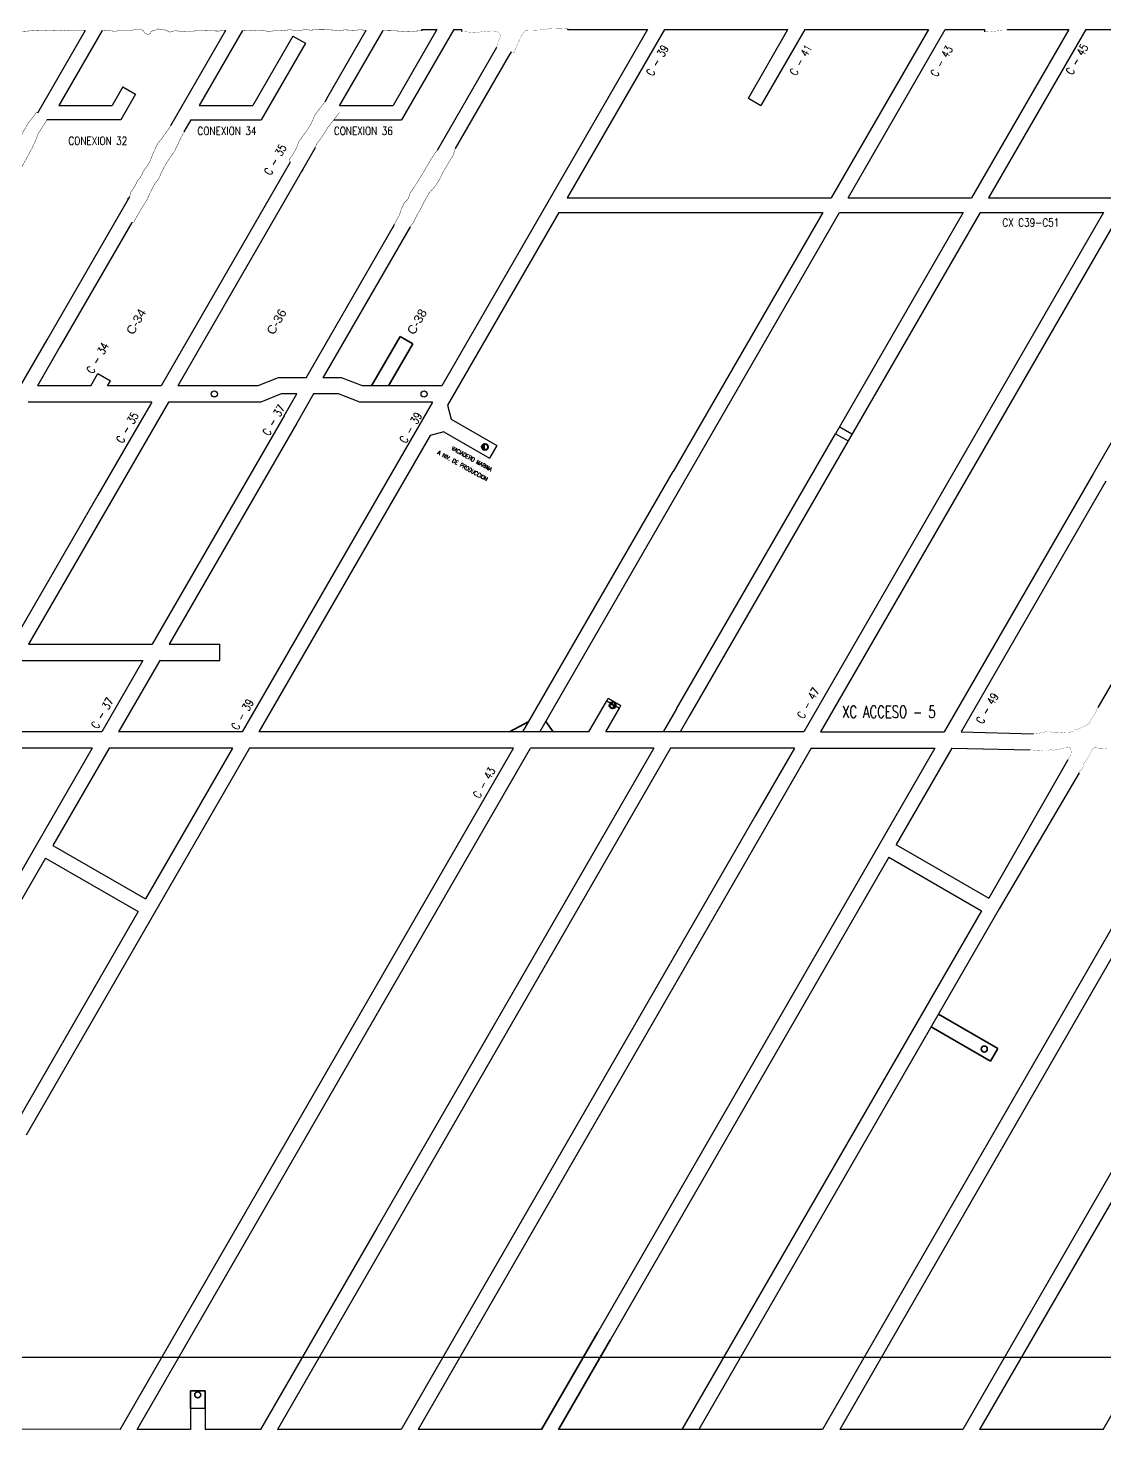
# Model space of a CAD drawing. Header units: millimetres. Extents: x -28 to 1943, y -5245 to 2752.
# Drawn here: x 1076.5 to 1342, y 1734 to 2083.6 of the extents above; entities that cross this region are included whole.
import ezdxf

# ---------------------------------------------------------------- set-up
doc = ezdxf.new("R2010")
doc.units = ezdxf.units.MM
doc.linetypes.add('CONTINUA', pattern=[0])
doc.layers.add('145', color=1, linetype='Continuous')
doc.styles.add('ARIAL', font='arial.ttf')
doc.styles.add('ROMANS', font='romans.shx', dxfattribs={"width": 0.8})
doc.styles.add('ROMANT', font='romant.shx', dxfattribs={"height": 3})

msp = doc.modelspace()

# ---------------------------------------------------------------- hatches: boundary and pattern name
h = msp.add_hatch(color=256)
h.paths.add_polyline_path([(1188.322, 1980.314), (1189.072, 1980.314), (1189.072, 1981.064, 0.4142136)])
h.paths.add_polyline_path([(1188.322, 1980.314, 0.4142136), (1189.072, 1979.564), (1189.072, 1980.314)])
h = msp.add_hatch(color=256)
h.paths.add_polyline_path([(1188.322, 1980.314), (1189.072, 1980.314), (1189.072, 1981.064, 0.4142136)])
h.paths.add_polyline_path([(1188.322, 1980.314, 0.4142136), (1189.072, 1979.564), (1189.072, 1980.314)])
h = msp.add_hatch(color=3)
h.paths.add_polyline_path([(1220.581, 1917.328, 0.4142136), (1219.831, 1916.578), (1220.581, 1916.578)])
h.paths.add_polyline_path([(1221.331, 1916.578), (1220.581, 1916.578), (1220.581, 1915.828, 0.4142136)])

# ---------------------------------------------------------------- linework, layer by layer
at = {"lineweight": 35}
for p, q in [((1168.147, 2007.541), (1161.128, 1995.383)), ((1168.147, 2007.541), (1171.265, 2005.741)), ((1171.265, 2005.741), (1165.285, 1995.383)), ((1195.143, 1910.045), (1199.944, 1912.617)), ((1204.101, 1912.617), (1205.932, 1910.045)), ((1315.588, 1831.926), (1300.955, 1840.374)), ((1313.788, 1828.808), (1299.155, 1837.257)), ((1313.788, 1828.808), (1315.588, 1831.926)), ((1216.903, 1761.978), (1203.038, 1737.963)), ((1216.903, 1761.978), (1203.038, 1737.963)), ((1220.021, 1760.178), (1207.195, 1737.963)), ((1220.021, 1760.178), (1207.195, 1737.963)), ((1116.439, 1747.499), (1120.039, 1747.499)), ((1116.439, 1747.499), (1116.439, 1743.163)), ((1120.039, 1747.499), (1120.039, 1743.163))]:
    msp.add_line(p, q, dxfattribs=at)
at = {"color": 3}
for p, q in [((1219.146, 1917.693), (1219.522, 1918.344)), ((1219.522, 1918.344), (1222.64, 1916.544)), ((1222.264, 1915.893), (1222.64, 1916.544))]:
    msp.add_line(p, q, dxfattribs=at)
for p, q in [((1295.602, 1898.289), (1295.59, 1898.268)), ((1255.83, 1889.381), (1168.433, 1737.963)), ((1255.83, 1889.381), (1168.433, 1737.963)), ((1286.065, 1881.769), (1216.903, 1761.978)), ((1286.065, 1881.769), (1216.903, 1761.978)), ((1357.966, 1879.122), (1276.603, 1737.963)), ((1357.966, 1879.122), (1276.603, 1737.963)), ((1284.673, 1872.158), (1220.021, 1760.178)), ((1284.673, 1872.158), (1220.021, 1760.178)), ((1348.836, 1870.5), (1272.321, 1737.963)), ((1348.836, 1870.5), (1272.321, 1737.963)), ((1311.55, 1865.91), (1237.68, 1737.963)), ((1311.55, 1865.91), (1237.68, 1737.963)), ((1315.957, 1866.36), (1241.827, 1737.963)), ((1315.957, 1866.36), (1241.827, 1737.963)), ((1162.43, 1787.628), (1133.756, 1737.963)), ((1162.43, 1787.628), (1133.756, 1737.963)), ((1165.548, 1785.828), (1137.913, 1737.963)), ((1165.548, 1785.828), (1137.913, 1737.963))]:
    msp.add_line(p, q)
at = {"linetype": 'Continuous'}
for points, const_width in [([(1074.258, 2082.723), (1076.836, 2082.951), (1078.706, 2083.08), (1080.739, 2083.003), (1082.423, 2083.056), (1084.084, 2083.149), (1084.922, 2083.014), (1085.758, 2083.133), (1086.94, 2083.036), (1088.368, 2083.036), (1089.661, 2083.042), (1090.528, 2083.104)], 0.1), ([(1094.641, 2083.028), (1095.438, 2083.096), (1097.829, 2082.847), (1099.035, 2083.038), (1101.583, 2083.017), (1102.727, 2083.278), (1104.368, 2083.308), (1104.38, 2083.26), (1104.746, 2083.042), (1105.18, 2082.433), (1105.929, 2082.024), (1106.51, 2082.228), (1106.612, 2082.684), (1106.887, 2082.881), (1107.278, 2083.046), (1107.748, 2083.145), (1108.05, 2083.306), (1108.302, 2083.394), (1108.549, 2083.42), (1109.489, 2083.237), (1110.269, 2083.155), (1111.336, 2082.652), (1112.519, 2082.956), (1113.255, 2082.925), (1114.472, 2082.796), (1115.105, 2082.854), (1115.879, 2082.895), (1117.209, 2082.892), (1118.322, 2083.042), (1119.245, 2083.032), (1123.359, 2082.9), (1125.19, 2083.139)], 0.1), ([(1129.281, 2083.026), (1130.698, 2082.951), (1130.936, 2082.955), (1133.056, 2083.148), (1135.321, 2082.889), (1135.676, 2082.74), (1138.113, 2083.145), (1139.368, 2083.044), (1141.084, 2083.235), (1142.748, 2082.927), (1144.813, 2083.276), (1146.013, 2083.138), (1147.102, 2083.193), (1148.16, 2083.32), (1149.482, 2083.325), (1150.423, 2083.24), (1151.729, 2083.135), (1152.928, 2083.031), (1154.554, 2083.198), (1157.285, 2083.036), (1157.982, 2083.24), (1159.807, 2083.098)], 0.1), ([(1163.924, 2083.029), (1163.953, 2083.029), (1166.667, 2082.974), (1169.193, 2082.805), (1171.356, 2082.689), (1171.668, 2082.885), (1173.507, 2082.974)], 0.1), ([(1192.037, 2078.923), (1191.985, 2079.055), (1192.659, 2080.949), (1192.887, 2081.579), (1192.748, 2082.198), (1192.23, 2082.68), (1191.056, 2082.941), (1189.797, 2082.859), (1186.477, 2082.533), (1183.362, 2082.796)], 0.05), ([(1209.436, 2083.427), (1207.6, 2083.546), (1204.974, 2083.454), (1202.822, 2083.188), (1200.767, 2083.082), (1199.12, 2083.055), (1198.22, 2082.009), (1197.1, 2079.622), (1196.272, 2077.667), (1195.542, 2077.794)], 0.05), ([(1317.963, 2083.082), (1316.764, 2083.077), (1313.943, 2082.775), (1312.433, 2082.684)], 0.05), ([(1070.872, 2050.036), (1071.315, 2050.969), (1072.196, 2052.443), (1072.958, 2053.819), (1074.06, 2055.766), (1074.987, 2057.651), (1075.59, 2058.727), (1076.423, 2060.207), (1078.254, 2062.535), (1078.308, 2062.87)], 0.1), ([(1078.308, 2062.87), (1078.809, 2062.765)], 0.1), ([(1149.579, 2065.355), (1147.975, 2063.337), (1147.126, 2062.155), (1146.078, 2059.79), (1144.866, 2057.968), (1143.575, 2056.214), (1143.12, 2055.508), (1142.548, 2053.965), (1141.66, 2052.359), (1140.863, 2051.291), (1141.054, 2050.586)], 0.1), ([(1144.076, 2048.248), (1144.749, 2049.743), (1145.408, 2050.987), (1145.974, 2051.939), (1146.818, 2053.411), (1147.001, 2053.684), (1147.665, 2055.204), (1148.793, 2056.652), (1150.343, 2059.134), (1153.235, 2062.86)], 0.1), ([(1081.101, 2061.171), (1080.774, 2060.634), (1079.366, 2058.325), (1078.638, 2057.205), (1078.568, 2056.663), (1078.068, 2055.507), (1077.48, 2054.279), (1076.71, 2052.818), (1075.956, 2051.386), (1075.112, 2049.864), (1074.132, 2048.301), (1073.1, 2046.604)], 0.1), ([(1100.738, 2041.492), (1101.487, 2042.085), (1101.636, 2043.026), (1102.597, 2044.414), (1103.297, 2045.812), (1104.016, 2046.744), (1104.732, 2048.063), (1105.082, 2048.696), (1105.78, 2049.64), (1106.486, 2050.824), (1107.19, 2052.653), (1108.36, 2055.198), (1109.321, 2056.293), (1110.419, 2057.873), (1111.166, 2058.897), (1111.599, 2059.6)], 0.1), ([(1114.835, 2058.004), (1114.981, 2058.211), (1113.805, 2056.074), (1113.264, 2054.778), (1112.377, 2053.064), (1111.819, 2052.247), (1110.502, 2050.343), (1109.504, 2048.457), (1109.164, 2047.747), (1108.694, 2046.626), (1107.506, 2044.959), (1106.468, 2042.976), (1105.769, 2041.371), (1104.638, 2039.576), (1103.598, 2037.869), (1102.452, 2035.762), (1101.944, 2035.676)], 0.1), ([(1166.556, 2034.431), (1166.94, 2035.677), (1167.954, 2037.408), (1168.506, 2039.154), (1169.192, 2040.53), (1170.165, 2041.526), (1170.618, 2042.878), (1171.172, 2043.71), (1172.422, 2045.611), (1173.951, 2048.118), (1175.89, 2051.466), (1177.005, 2053.079), (1177.433, 2053.609), (1178.518, 2055.796)], 0.1), ([(1169.304, 2032.327), (1170.264, 2034.201), (1171.348, 2035.524), (1172.21, 2037.284), (1173.309, 2039.189), (1174.174, 2040.947), (1174.248, 2041.042), (1175.287, 2042.901), (1176.896, 2044.74), (1178.115, 2046.71), (1178.682, 2048.015), (1181.232, 2052.218), (1181.765, 2053.942)], 0.1), ([(1324.391, 1909.549), (1325.819, 1909.696), (1326.696, 1909.93), (1327.645, 1910.069), (1328.396, 1910.074), (1329.629, 1909.814), (1330.591, 1909.817), (1331.727, 1909.905), (1332.463, 1910.003), (1332.671, 1910.008), (1333.35, 1909.953), (1333.795, 1910.024), (1334.071, 1910.015), (1334.511, 1910.493), (1335.607, 1910.775), (1336.658, 1911.313), (1337.565, 1911.717), (1338.167, 1912.101), (1338.486, 1912.972), (1338.952, 1913.659), (1339.613, 1914.496), (1339.896, 1915.18), (1340.24, 1916.046)], 0.05), ([(1323.481, 1905.608), (1324.177, 1905.552), (1324.856, 1905.486), (1325.851, 1905.518), (1326.747, 1905.387), (1327.789, 1905.391), (1328.696, 1905.621), (1329.448, 1905.53), (1330.256, 1905.633), (1331.203, 1905.896), (1332.08, 1906.061), (1332.704, 1906.083), (1333.294, 1906.19), (1333.434, 1906.133), (1333.633, 1905.667), (1333.715, 1905.027), (1333.634, 1904.537), (1333.372, 1903.894), (1332.882, 1903.122)], 0.05), ([(1335.655, 1899.943), (1335.922, 1900.569), (1336.378, 1900.726), (1336.671, 1901.585), (1336.874, 1902.351), (1337.365, 1902.954), (1337.881, 1903.699), (1338.326, 1904.556), (1338.67, 1905.409), (1339.199, 1906.033), (1339.266, 1906.063), (1339.519, 1906.094), (1339.974, 1906.125), (1340.713, 1905.927), (1341.5, 1905.914), (1342.345, 1905.85)], 0.05)]:
    msp.add_lwpolyline(points, dxfattribs=dict(at, const_width=const_width))
for points in [[(1078.809, 2062.765), (1090.528, 2083.104)], [(1078.809, 2062.765), (1090.528, 2083.104)], [(1094.641, 2083.028), (1083.993, 2064.575)], [(1094.641, 2083.028), (1083.993, 2064.575)], [(1111.599, 2059.6), (1125.19, 2083.139)], [(1111.599, 2059.6), (1125.19, 2083.139)], [(1129.281, 2083.026), (1118.629, 2064.575)], [(1129.281, 2083.026), (1118.629, 2064.575)], [(1141.665, 2081.675), (1131.792, 2064.575)], [(1141.665, 2081.675), (1131.792, 2064.575)], [(1141.665, 2081.675), (1144.783, 2079.875)], [(1141.665, 2081.675), (1144.783, 2079.875)], [(1150.094, 2066.246), (1159.807, 2083.098)], [(1150.094, 2066.246), (1159.807, 2083.098)], [(1163.924, 2083.029), (1153.164, 2064.473)], [(1163.924, 2083.029), (1153.164, 2064.473)], [(1177.236, 2083.286), (1166.433, 2064.575)], [(1177.236, 2083.286), (1166.433, 2064.575)], [(1181.393, 2083.287), (1168.512, 2060.975)], [(1181.393, 2083.287), (1168.512, 2060.975)], [(1173.507, 2083.286), (1177.236, 2083.286)], [(1173.507, 2082.974), (1173.507, 2083.286)], [(1173.507, 2083.286), (1177.236, 2083.286)], [(1173.507, 2082.974), (1173.507, 2083.286)], [(1181.393, 2083.286), (1183.362, 2083.286)], [(1181.393, 2083.286), (1183.362, 2083.286)], [(1183.362, 2082.796), (1183.362, 2083.286)], [(1183.362, 2082.796), (1183.362, 2083.286)], [(1209.436, 2083.427), (1209.436, 2083.286)], [(1209.436, 2083.427), (1209.436, 2083.286)], [(1209.436, 2083.286), (1229.214, 2083.286)], [(1209.436, 2083.286), (1229.214, 2083.286)], [(1233.371, 2083.286), (1263.838, 2083.286)], [(1233.371, 2083.286), (1263.838, 2083.286)], [(1254.067, 2066.361), (1263.838, 2083.286)], [(1254.067, 2066.361), (1263.838, 2083.286)], [(1267.995, 2083.286), (1257.185, 2064.561)], [(1267.995, 2083.286), (1257.185, 2064.561)], [(1267.995, 2083.286), (1298.479, 2083.286)], [(1267.995, 2083.286), (1298.479, 2083.286)], [(1298.479, 2083.286), (1274.497, 2041.748)], [(1298.479, 2083.286), (1274.497, 2041.748)], [(1278.654, 2041.748), (1302.636, 2083.286)], [(1278.654, 2041.748), (1302.636, 2083.286)], [(1302.636, 2083.286), (1312.433, 2083.286)], [(1302.636, 2083.286), (1312.433, 2083.286)], [(1333.123, 2083.286), (1309.129, 2041.748)], [(1333.123, 2083.286), (1309.129, 2041.748)], [(1312.433, 2082.684), (1312.433, 2083.286)], [(1312.433, 2082.684), (1312.433, 2083.286)], [(1337.286, 2083.286), (1313.291, 2041.748)], [(1337.286, 2083.286), (1313.291, 2041.748)], [(1317.963, 2083.082), (1317.963, 2083.286)], [(1317.963, 2083.286), (1333.123, 2083.286)], [(1317.963, 2083.082), (1317.963, 2083.286)], [(1317.963, 2083.286), (1333.123, 2083.286)], [(1337.286, 2083.286), (1367.761, 2083.286)], [(1337.286, 2083.286), (1367.761, 2083.286)], [(1144.783, 2079.875), (1133.871, 2060.975)], [(1144.783, 2079.875), (1133.871, 2060.975)], [(1177.395, 2053.561), (1192.037, 2078.923)], [(1177.395, 2053.561), (1192.037, 2078.923)], [(1194.904, 2076.704), (1181.765, 2053.942)], [(1194.904, 2076.704), (1181.765, 2053.942)], [(1195.542, 2077.794), (1194.904, 2076.704)], [(1195.542, 2077.794), (1194.904, 2076.704)], [(1254.079, 2066.354), (1257.185, 2064.561)], [(1254.079, 2066.354), (1257.185, 2064.561)], [(1118.619, 2064.575), (1131.792, 2064.575)], [(1118.619, 2064.575), (1131.792, 2064.575)], [(1153.223, 2064.575), (1166.433, 2064.575)], [(1153.223, 2064.575), (1166.433, 2064.575)], [(1099.229, 2060.98), (1080.985, 2060.98)], [(1099.229, 2060.98), (1080.985, 2060.98)], [(1116.55, 2060.975), (1114.835, 2058.004)], [(1116.55, 2060.975), (1114.835, 2058.004)], [(1116.55, 2060.975), (1126.812, 2060.975)], [(1116.55, 2060.975), (1126.812, 2060.975)], [(1126.812, 2060.975), (1133.871, 2060.975)], [(1126.812, 2060.975), (1133.871, 2060.975)], [(1151.771, 2060.975), (1168.512, 2060.975)], [(1151.771, 2060.975), (1168.512, 2060.975)], [(1081.098, 2006.77), (1101.487, 2042.085)], [(1081.098, 2006.77), (1101.487, 2042.085)], [(1209.388, 2041.748), (1274.497, 2041.748)], [(1209.388, 2041.748), (1274.497, 2041.748)], [(1278.654, 2041.748), (1309.129, 2041.748)], [(1278.654, 2041.748), (1309.129, 2041.748)], [(1313.291, 2041.748), (1343.783, 2041.748)], [(1313.291, 2041.748), (1343.783, 2041.748)], [(1101.944, 2035.676), (1084.216, 2004.97)], [(1101.944, 2035.676), (1084.216, 2004.97)], [(1144.96, 1997.382), (1166.791, 2035.195)], [(1144.96, 1997.382), (1166.791, 2035.195)], [(1202.616, 1910.045), (1276.576, 2038.148)], [(1202.616, 1910.045), (1276.576, 2038.148)], [(1207.31, 2038.148), (1272.419, 2038.148)], [(1207.31, 2038.148), (1272.419, 2038.148)], [(1272.419, 2038.148), (1235.53, 1974.254)], [(1272.419, 2038.148), (1235.53, 1974.254)], [(1307.05, 2038.148), (1275.533, 1983.585)], [(1307.05, 2038.148), (1275.533, 1983.585)], [(1276.576, 2038.148), (1307.05, 2038.148)], [(1276.576, 2038.148), (1307.05, 2038.148)], [(1311.212, 2038.148), (1278.652, 1981.783)], [(1311.212, 2038.148), (1278.652, 1981.783)], [(1311.212, 2038.148), (1341.705, 2038.148)], [(1311.212, 2038.148), (1341.705, 2038.148)], [(1376.324, 2038.148), (1339.1, 1973.66)], [(1376.324, 2038.148), (1339.1, 1973.66)], [(1170.622, 2034.637), (1149.117, 1997.382)], [(1170.622, 2034.637), (1149.117, 1997.382)], [(1074.532, 1995.382), (1081.098, 2006.77)], [(1074.532, 1995.382), (1081.098, 2006.77)], [(1084.216, 2004.97), (1078.683, 1995.382)], [(1084.216, 2004.97), (1078.683, 1995.382)], [(1091.847, 1995.382), (1078.683, 1995.382)], [(1091.847, 1995.382), (1078.683, 1995.382)], [(1109.188, 1995.382), (1096.004, 1995.382)], [(1109.188, 1995.382), (1096.004, 1995.382)], [(1139.548, 1988.009), (1142.65, 1993.382)], [(1139.548, 1988.009), (1142.65, 1993.382)], [(1146.808, 1993.382), (1142.667, 1986.209)], [(1146.808, 1993.382), (1142.667, 1986.209)], [(1106.879, 1991.382), (1076.375, 1991.382)], [(1106.879, 1991.382), (1076.375, 1991.382)], [(1139.549, 1988.009), (1107.014, 1931.638)], [(1139.549, 1988.009), (1107.014, 1931.638)], [(1142.667, 1986.209), (1111.171, 1931.638)], [(1142.667, 1986.209), (1111.171, 1931.638)], [(1279.606, 1983.434), (1276.486, 1985.236)], [(1279.606, 1983.434), (1276.486, 1985.236)], [(1093.626, 1968.44), (1072.378, 1931.638)], [(1093.626, 1968.44), (1072.378, 1931.638)], [(1096.726, 1966.651), (1076.526, 1931.638)], [(1096.726, 1966.651), (1076.526, 1931.638)], [(1076.526, 1931.638), (1107.014, 1931.638)], [(1076.526, 1931.638), (1107.014, 1931.638)], [(1111.171, 1931.638), (1123.729, 1931.638)], [(1111.171, 1931.638), (1123.729, 1931.638)], [(1074.218, 1927.638), (1104.705, 1927.638)], [(1074.218, 1927.638), (1104.705, 1927.638)], [(1104.705, 1927.638), (1094.551, 1910.045)], [(1104.705, 1927.638), (1094.551, 1910.045)], [(1108.863, 1927.638), (1098.709, 1910.045)], [(1108.863, 1927.638), (1098.709, 1910.045)], [(1108.863, 1927.638), (1123.729, 1927.638)], [(1108.863, 1927.638), (1123.729, 1927.638)], [(1214.731, 1910.045), (1219.146, 1917.693)], [(1214.731, 1910.045), (1219.146, 1917.693)], [(1218.888, 1910.045), (1222.264, 1915.893)], [(1218.888, 1910.045), (1222.264, 1915.893)], [(1219.146, 1917.693), (1222.264, 1915.893)], [(1219.146, 1917.693), (1222.264, 1915.893)], [(1236.321, 1915.701), (1233.054, 1910.045)], [(1236.321, 1915.701), (1233.054, 1910.045)], [(1239.438, 1913.901), (1237.211, 1910.045)], [(1239.438, 1913.901), (1237.211, 1910.045)], [(1094.551, 1910.045), (1064.068, 1910.045)], [(1094.551, 1910.045), (1064.068, 1910.045)], [(1129.163, 1910.045), (1098.709, 1910.045)], [(1129.163, 1910.045), (1098.709, 1910.045)], [(1214.731, 1910.045), (1133.33, 1910.045)], [(1214.731, 1910.045), (1133.33, 1910.045)], [(1267.757, 1910.045), (1218.888, 1910.045)], [(1267.757, 1910.045), (1218.888, 1910.045)], [(1092.233, 1906.045), (1046.331, 1826.538)], [(1092.233, 1906.045), (1046.331, 1826.538)], [(1092.233, 1906.045), (1061.76, 1906.045)], [(1092.233, 1906.045), (1061.76, 1906.045)], [(1096.389, 1906.045), (1082.514, 1882.011)], [(1096.389, 1906.045), (1082.514, 1882.011)], [(1126.852, 1906.045), (1096.389, 1906.045)], [(1126.852, 1906.045), (1096.389, 1906.045)], [(1131.02, 1906.045), (1100.149, 1852.589)], [(1131.02, 1906.045), (1100.149, 1852.589)], [(1126.852, 1906.045), (1105.356, 1868.823)], [(1126.852, 1906.045), (1105.356, 1868.823)], [(1196.149, 1906.045), (1131.02, 1906.045)], [(1196.149, 1906.045), (1131.02, 1906.045)], [(1230.733, 1906.045), (1162.43, 1787.628)], [(1230.733, 1906.045), (1162.43, 1787.628)], [(1234.9, 1906.045), (1165.548, 1785.828)], [(1234.9, 1906.045), (1165.548, 1785.828)], [(1230.733, 1906.045), (1200.306, 1906.045)], [(1230.733, 1906.045), (1200.306, 1906.045)], [(1265.448, 1906.045), (1234.9, 1906.045)], [(1265.448, 1906.045), (1234.9, 1906.045)], [(1082.514, 1882.011), (1105.356, 1868.823)], [(1082.514, 1882.011), (1105.356, 1868.823)], [(1080.714, 1878.894), (1009.18, 1755.088)], [(1080.714, 1878.894), (1009.18, 1755.088)], [(1080.714, 1878.894), (1103.555, 1865.706)], [(1080.714, 1878.894), (1103.555, 1865.706)], [(1103.555, 1865.706), (1072.755, 1812.374)], [(1103.555, 1865.706), (1072.755, 1812.374)], [(1100.149, 1852.589), (1075.881, 1810.569)], [(1100.149, 1852.589), (1075.881, 1810.569)]]:
    msp.add_lwpolyline(points, dxfattribs=at)
for points in [[(1229.214, 2083.286), (1178.447, 1995.382)], [(1229.214, 2083.286), (1178.447, 1995.382)], [(1233.371, 2083.286), (1209.388, 2041.748)], [(1233.371, 2083.286), (1209.388, 2041.748)], [(1099.769, 2069.115), (1097.148, 2064.575)], [(1099.769, 2069.115), (1097.148, 2064.575)], [(1102.886, 2067.315), (1099.229, 2060.98)], [(1102.886, 2067.315), (1099.229, 2060.98)], [(1099.769, 2069.115), (1102.886, 2067.315)], [(1099.769, 2069.115), (1102.886, 2067.315)], [(1150.094, 2066.246), (1149.579, 2065.355)], [(1150.094, 2066.246), (1149.579, 2065.355)], [(1083.993, 2064.575), (1097.148, 2064.575)], [(1083.993, 2064.575), (1097.148, 2064.575)], [(1147.194, 2054.126), (1113.302, 1995.382)], [(1147.194, 2054.126), (1113.302, 1995.382)], [(1141.054, 2050.586), (1109.188, 1995.382)], [(1141.054, 2050.586), (1109.188, 1995.382)], [(1207.31, 2038.148), (1179.858, 1990.599)], [(1207.31, 2038.148), (1179.858, 1990.599)], [(1341.705, 2038.148), (1267.757, 1910.045)], [(1341.705, 2038.148), (1267.757, 1910.045)], [(1345.857, 2038.148), (1271.897, 1910.045)], [(1345.857, 2038.148), (1271.897, 1910.045)], [(1391.187, 2003.859), (1340.24, 1916.046)], [(1391.187, 2003.859), (1340.24, 1916.046)], [(1091.847, 1995.382), (1093.617, 1998.447)], [(1091.847, 1995.382), (1093.617, 1998.447)], [(1093.617, 1998.447), (1096.735, 1996.647)], [(1093.617, 1998.447), (1096.735, 1996.647)], [(1096.004, 1995.382), (1096.735, 1996.647)], [(1096.004, 1995.382), (1096.735, 1996.647)], [(1138.064, 1997.382), (1133.064, 1995.382), (1113.302, 1995.382)], [(1138.064, 1997.382), (1133.064, 1995.382), (1113.302, 1995.382)], [(1144.96, 1997.382), (1138.064, 1997.382)], [(1144.96, 1997.382), (1138.064, 1997.382)], [(1153.687, 1997.382), (1149.117, 1997.382)], [(1153.687, 1997.382), (1149.117, 1997.382)], [(1158.921, 1995.382), (1153.687, 1997.382)], [(1158.921, 1995.382), (1153.687, 1997.382)], [(1138.834, 1993.382), (1133.834, 1991.382), (1110.994, 1991.382)], [(1138.834, 1993.382), (1133.834, 1991.382), (1110.994, 1991.382)], [(1142.65, 1993.382), (1138.834, 1993.382)], [(1142.65, 1993.382), (1138.834, 1993.382)], [(1152.949, 1993.382), (1146.808, 1993.382)], [(1152.949, 1993.382), (1146.808, 1993.382)], [(1158.183, 1991.382), (1152.949, 1993.382)], [(1158.183, 1991.382), (1152.949, 1993.382)], [(1178.449, 1995.382), (1158.921, 1995.382)], [(1178.449, 1995.382), (1158.921, 1995.382)], [(1110.994, 1991.382), (1096.726, 1966.651)], [(1110.994, 1991.382), (1096.726, 1966.651)], [(1106.879, 1991.382), (1101.733, 1982.468)], [(1106.879, 1991.382), (1101.733, 1982.468)], [(1176.137, 1991.382), (1129.163, 1910.045)], [(1176.137, 1991.382), (1129.163, 1910.045)], [(1176.14, 1991.382), (1158.183, 1991.382)], [(1176.14, 1991.382), (1158.183, 1991.382)], [(1179.858, 1990.599), (1180.773, 1987.184)], [(1179.858, 1990.599), (1180.773, 1987.184)], [(1180.773, 1987.184), (1192.018, 1980.692)], [(1180.773, 1987.184), (1192.018, 1980.692)], [(1101.733, 1982.468), (1093.626, 1968.44)], [(1101.733, 1982.468), (1093.626, 1968.44)], [(1175.549, 1983.149), (1133.33, 1910.045)], [(1175.549, 1983.149), (1133.33, 1910.045)], [(1178.973, 1984.067), (1175.549, 1983.149)], [(1178.973, 1984.067), (1175.549, 1983.149)], [(1178.973, 1984.067), (1190.218, 1977.574)], [(1178.973, 1984.067), (1190.218, 1977.574)], [(1236.321, 1915.701), (1275.533, 1983.585)], [(1236.321, 1915.701), (1275.533, 1983.585)], [(1275.533, 1983.585), (1278.652, 1981.783)], [(1275.533, 1983.585), (1278.652, 1981.783)], [(1192.018, 1980.692), (1190.218, 1977.574)], [(1192.018, 1980.692), (1190.218, 1977.574)], [(1278.652, 1981.783), (1239.438, 1913.901)], [(1278.652, 1981.783), (1239.438, 1913.901)], [(1198.459, 1910.045), (1235.53, 1974.254)], [(1198.459, 1910.045), (1235.53, 1974.254)], [(1339.098, 1973.661), (1302.398, 1910.045)], [(1339.098, 1973.661), (1302.398, 1910.045)], [(1342.217, 1971.862), (1306.555, 1910.045)], [(1342.217, 1971.862), (1306.555, 1910.045)], [(1123.729, 1927.638), (1123.729, 1931.638)], [(1123.729, 1927.638), (1123.729, 1931.638)], [(1271.897, 1910.045), (1302.398, 1910.045)], [(1271.897, 1910.045), (1302.398, 1910.045)], [(1306.555, 1910.045), (1324.391, 1909.549)], [(1306.555, 1910.045), (1324.391, 1909.549)], [(1099.107, 1737.963), (1196.149, 1906.045)], [(1099.107, 1737.963), (1196.149, 1906.045)], [(1103.258, 1737.963), (1200.306, 1906.045)], [(1103.258, 1737.963), (1200.306, 1906.045)], [(1265.448, 1906.045), (1255.83, 1889.381)], [(1265.448, 1906.045), (1255.83, 1889.381)], [(1269.587, 1906.045), (1258.932, 1887.59)], [(1269.587, 1906.045), (1258.932, 1887.59)], [(1269.587, 1906.045), (1300.09, 1906.045)], [(1269.587, 1906.045), (1300.09, 1906.045)], [(1300.09, 1906.045), (1286.077, 1881.762)], [(1300.09, 1906.045), (1286.077, 1881.762)], [(1304.247, 1906.045), (1290.503, 1882.22)], [(1304.247, 1906.045), (1290.503, 1882.22)], [(1304.247, 1906.045), (1323.481, 1905.608)], [(1304.247, 1906.045), (1323.481, 1905.608)], [(1332.882, 1903.122), (1313.35, 1869.028)], [(1332.882, 1903.122), (1313.35, 1869.028)], [(1405.554, 1900.901), (1311.109, 1737.963)], [(1405.554, 1900.901), (1311.109, 1737.963)], [(1335.655, 1899.943), (1315.957, 1866.36)], [(1335.655, 1899.943), (1315.957, 1866.36)], [(1258.932, 1887.59), (1172.604, 1737.963)], [(1258.932, 1887.59), (1172.604, 1737.963)], [(1290.487, 1882.228), (1313.35, 1869.028)], [(1290.487, 1882.228), (1313.35, 1869.028)], [(1288.687, 1879.111), (1284.673, 1872.158)], [(1288.687, 1879.111), (1284.673, 1872.158)], [(1288.687, 1879.111), (1311.55, 1865.91)], [(1288.687, 1879.111), (1311.55, 1865.91)], [(1380.833, 1865.919), (1306.96, 1737.963)], [(1380.833, 1865.919), (1306.96, 1737.963)], [(1341.597, 1737.963), (1408.56, 1853.947)], [(1341.597, 1737.963), (1408.56, 1853.947)], [(1120.039, 1743.163), (1116.439, 1743.163)], [(1116.439, 1743.163), (1116.439, 1737.963)], [(1120.039, 1743.163), (1116.439, 1743.163)], [(1116.439, 1743.163), (1116.439, 1737.963)], [(1120.039, 1743.163), (1120.039, 1737.963)], [(1120.039, 1743.163), (1120.039, 1737.963)], [(1099.107, 1737.963), (1002.36, 1738.141)], [(1099.107, 1737.963), (1002.36, 1738.141)], [(1116.439, 1737.963), (1103.258, 1737.963)], [(1116.439, 1737.963), (1103.258, 1737.963)], [(1133.756, 1737.963), (1120.039, 1737.963)], [(1133.756, 1737.963), (1120.039, 1737.963)], [(1168.433, 1737.963), (1137.913, 1737.963)], [(1168.433, 1737.963), (1137.913, 1737.963)], [(1203.038, 1737.963), (1172.604, 1737.963)], [(1203.038, 1737.963), (1172.604, 1737.963)], [(1272.321, 1737.963), (1207.195, 1737.963)], [(1272.321, 1737.963), (1207.195, 1737.963)], [(1306.96, 1737.963), (1276.603, 1737.963)], [(1306.96, 1737.963), (1276.603, 1737.963)], [(1341.597, 1737.963), (1311.109, 1737.963)], [(1341.597, 1737.963), (1311.109, 1737.963)]]:
    msp.add_lwpolyline(points)
for centre in [(1122.326, 1993.389), (1189.072, 1980.314)]:
    msp.add_circle(centre, 0.75)
at = {"linetype": 'CONTINUA', "lineweight": -2}
msp.add_circle((1174.081, 1993.383), 0.75, dxfattribs=at)
at = {"lineweight": 40}
msp.add_circle((1189.072, 1980.314), 0.75, dxfattribs=at)
msp.add_circle((1189.072, 1980.314), 0.75, dxfattribs=at)
msp.add_circle((1189.072, 1980.314), 0.75, dxfattribs=at)
at = {"color": 3, "lineweight": 40}
msp.add_circle((1220.581, 1916.578), 0.75, dxfattribs=at)
at = {"lineweight": 35}
for centre, radius in [((1312.251, 1831.774), 0.757), ((1118.239, 1746.499), 0.75)]:
    msp.add_circle(centre, radius, dxfattribs=at)
at = {"layer": '145', "linetype": 'ByBlock'}
msp.add_lwpolyline([(679.996, 1442.194), (1303.893, 1442.194), (1487.139, 1755.676), (853.522, 1755.676), (679.996, 1442.194)], close=True, dxfattribs=at)

# ---------------------------------------------------------------- texts
at = {"style": 'ROMANS', "width": 0.8}
for s, height, rotation, p in [('C - 39', 2, 60.34719, (1230.47, 2071.604)), ('C - 41', 2, 60.34719, (1265.867, 2071.697)), ('C - 43', 2, 60.34719, (1300.574, 2071.429)), ('C - 45', 2, 60.34719, (1333.992, 2071.896)), ('C - 35', 2, 60.34719, (1136.216, 2047.141)), ('C - 34', 2, 60.34719, (1092.384, 1998.224)), ('C - 37', 2, 60.34719, (1135.828, 1982.882)), ('C - 35', 2, 60.34719, (1099.71, 1981.053)), ('C - 39', 2, 60.34719, (1169.625, 1981.034)), ('A NIV. DE PRODUCCION', 1, 330.86592, (1177.275, 1978.615)), ('VACIADERO MARINA', 1, 330.86592, (1180.726, 1979.672)), ('C - 47', 2, 60.34719, (1267.679, 1913.075)), ('C - 49', 2, 60.34719, (1311.864, 1911.786)), ('C - 37', 2, 60.34719, (1093.53, 1910.612)), ('C - 39', 2, 60.34719, (1128.119, 1910.292)), ('C - 43', 2, 60.34719, (1187.737, 1893.436))]:
    msp.add_text(s, height=height, rotation=rotation, dxfattribs=at).set_placement(p)
for s, p in [('CONEXION 34', (1118.176, 2057.265)), ('CONEXION 36', (1151.826, 2057.265)), ('CONEXION 32', (1086.331, 2054.837)), ('CX C39-C51', (1316.719, 2034.661))]:
    msp.add_text(s, height=2, dxfattribs=at).set_placement(p)
at = {"color": 7, "lineweight": 13, "style": 'ARIAL'}
for s, p in [('C-34', (1102.349, 2007.767)), ('C-36', (1136.989, 2007.768)), ('C-38', (1171.629, 2007.768))]:
    msp.add_text(s, height=2.2, rotation=60.41287, dxfattribs=at).set_placement(p)
at = {"linetype": 'Continuous', "style": 'ROMANT', "width": 0.7}
msp.add_text('XC ACCESO - 5', height=3, dxfattribs=at).set_placement((1277.209, 1913.475))

doc.saveas('drawing.dxf')
